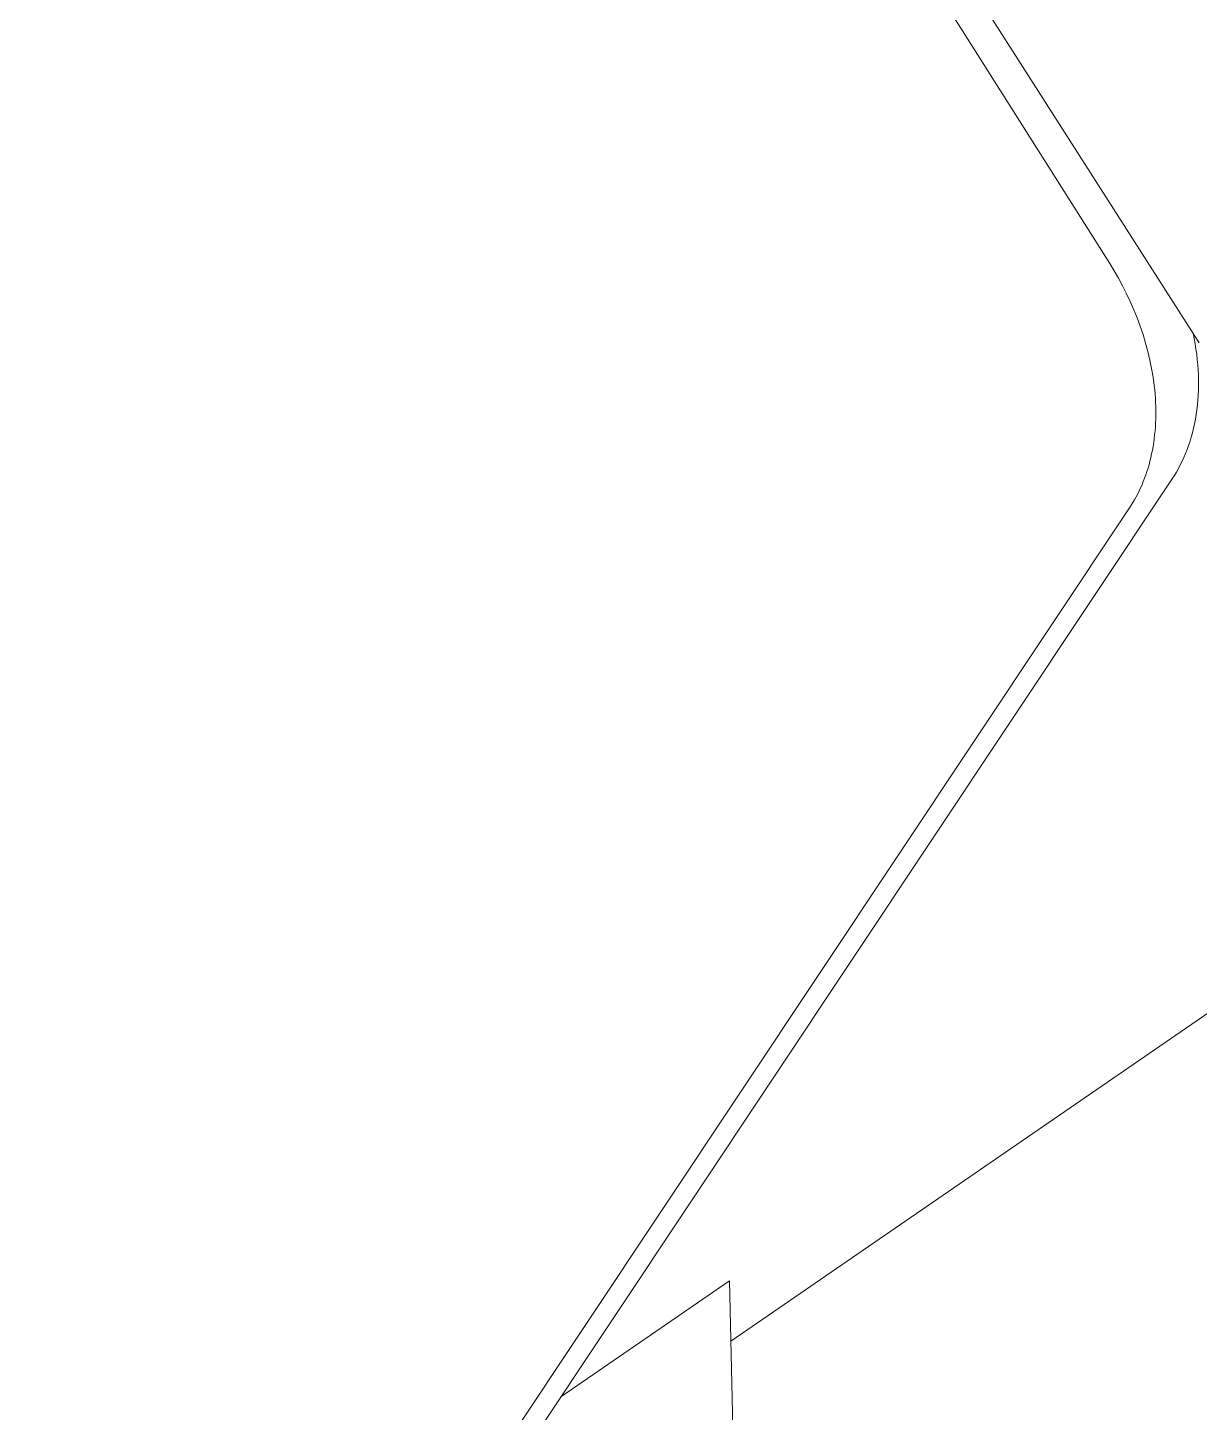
# Model space of a CAD drawing. Header units: inches. Extents: x -10 to 196, y -2 to 124.
# Drawn here: x 132.356 to 135.556, y 64.683 to 68.466 of the extents above; entities that cross this region are included whole.
import ezdxf

# ---------------------------------------------------------------- set-up
doc = ezdxf.new("R2010")
doc.units = ezdxf.units.IN
doc.layers.add('ZANO_R', color=7, linetype='Continuous', lineweight=0)

msp = doc.modelspace()

# ---------------------------------------------------------------- linework, layer by layer
at = {"layer": 'ZANO_R'}
for p, q in [((135.55616, 67.60453), (133.37179, 71.01992)), ((135.31137, 67.8212), (133.31241, 70.98523)), ((135.31137, 67.8212), (135.32354, 67.80136)), ((135.32354, 67.80136), (135.33528, 67.78102)), ((135.33528, 67.78102), (135.34657, 67.7602)), ((135.34657, 67.7602), (135.35735, 67.73894)), ((135.35735, 67.73894), (135.3676, 67.71726)), ((135.3676, 67.71726), (135.37727, 67.69521)), ((135.37727, 67.69521), (135.38632, 67.67283)), ((135.38632, 67.67283), (135.39473, 67.65017)), ((135.39473, 67.65017), (135.40245, 67.62727)), ((135.40245, 67.62727), (135.40947, 67.60418)), ((135.40947, 67.60418), (135.41574, 67.58096)), ((135.54221, 67.61645), (135.53934, 67.63083)), ((135.54477, 67.60208), (135.54221, 67.61645)), ((135.54703, 67.58773), (135.54477, 67.60208)), ((135.41574, 67.58096), (135.42125, 67.55765)), ((135.42125, 67.55765), (135.42598, 67.53432)), ((135.54897, 67.57342), (135.54703, 67.58773)), ((135.55061, 67.55915), (135.54897, 67.57342)), ((135.55193, 67.54495), (135.55061, 67.55915)), ((135.42598, 67.53432), (135.4299, 67.51101)), ((135.55293, 67.53081), (135.55193, 67.54495)), ((135.55361, 67.51677), (135.55293, 67.53081)), ((135.4299, 67.51101), (135.43301, 67.48779)), ((135.43301, 67.48779), (135.43425, 67.47623)), ((135.55398, 67.50282), (135.55361, 67.51677)), ((135.55376, 67.47527), (135.55403, 67.48898)), ((135.55403, 67.48898), (135.55398, 67.50282)), ((135.43425, 67.47623), (135.43529, 67.46471)), ((135.43529, 67.46471), (135.43612, 67.45324)), ((135.43612, 67.45324), (135.43673, 67.44182)), ((135.55108, 67.43499), (135.55228, 67.44826)), ((135.55228, 67.44826), (135.55318, 67.46169)), ((135.55318, 67.46169), (135.55376, 67.47527)), ((135.43673, 67.44182), (135.43714, 67.43047)), ((135.43734, 67.40798), (135.43712, 67.39685)), ((135.43714, 67.43047), (135.43735, 67.41919)), ((135.43735, 67.41919), (135.43734, 67.40798)), ((135.54564, 67.39624), (135.54775, 67.40897)), ((135.54775, 67.40897), (135.54957, 67.42189)), ((135.54957, 67.42189), (135.55108, 67.43499)), ((135.43607, 67.37487), (135.43523, 67.36403)), ((135.4367, 67.38581), (135.43607, 67.37487)), ((135.43712, 67.39685), (135.4367, 67.38581)), ((135.53756, 67.35927), (135.54054, 67.37138)), ((135.54054, 67.37138), (135.54323, 67.3837)), ((135.54323, 67.3837), (135.54564, 67.39624)), ((135.43152, 67.33216), (135.42988, 67.32178)), ((135.43296, 67.34267), (135.43152, 67.33216)), ((135.4342, 67.35329), (135.43296, 67.34267)), ((135.43523, 67.36403), (135.4342, 67.35329)), ((135.52697, 67.32432), (135.53077, 67.33573)), ((135.53077, 67.33573), (135.5343, 67.34738)), ((135.5343, 67.34738), (135.53756, 67.35927)), ((135.42602, 67.30141), (135.42381, 67.29142)), ((135.42805, 67.31153), (135.42602, 67.30141)), ((135.42988, 67.32178), (135.42805, 67.31153)), ((135.51408, 67.29158), (135.51862, 67.30224)), ((135.51862, 67.30224), (135.52292, 67.31315)), ((135.52292, 67.31315), (135.52697, 67.32432)), ((135.41606, 67.26235), (135.41312, 67.25297)), ((135.41882, 67.27189), (135.41606, 67.26235)), ((135.42141, 67.28159), (135.41882, 67.27189)), ((135.42381, 67.29142), (135.42141, 67.28159)), ((135.49363, 67.25161), (135.49907, 67.2612)), ((135.49907, 67.2612), (135.50429, 67.27106)), ((135.50429, 67.27106), (135.5093, 67.28119)), ((135.5093, 67.28119), (135.51408, 67.29158)), ((135.48217, 67.23327), (131.82954, 61.74716)), ((135.39966, 67.21705), (135.39589, 67.20849)), ((135.40327, 67.22578), (135.39966, 67.21705)), ((135.40672, 67.23468), (135.40327, 67.22578)), ((135.41, 67.24374), (135.40672, 67.23468)), ((135.41312, 67.25297), (135.41, 67.24374)), ((135.48217, 67.23327), (135.488, 67.2423)), ((135.488, 67.2423), (135.49363, 67.25161)), ((135.38369, 67.18386), (135.37934, 67.17601)), ((135.3879, 67.19189), (135.38369, 67.18386)), ((135.39197, 67.2001), (135.3879, 67.19189)), ((135.39589, 67.20849), (135.39197, 67.2001)), ((131.71286, 61.66742), (135.36549, 67.15354)), ((135.37024, 67.16084), (135.36549, 67.15354)), ((135.37485, 67.16833), (135.37024, 67.16084)), ((135.37934, 67.17601), (135.37485, 67.16833)), ((134.2768, 64.8778), (136.05819, 66.1035)), ((134.27312, 65.04229), (133.81234, 64.72525)), ((134.28209, 64.64091), (134.27312, 65.04229))]:
    msp.add_line(p, q, dxfattribs=at)

doc.saveas('drawing.dxf')
